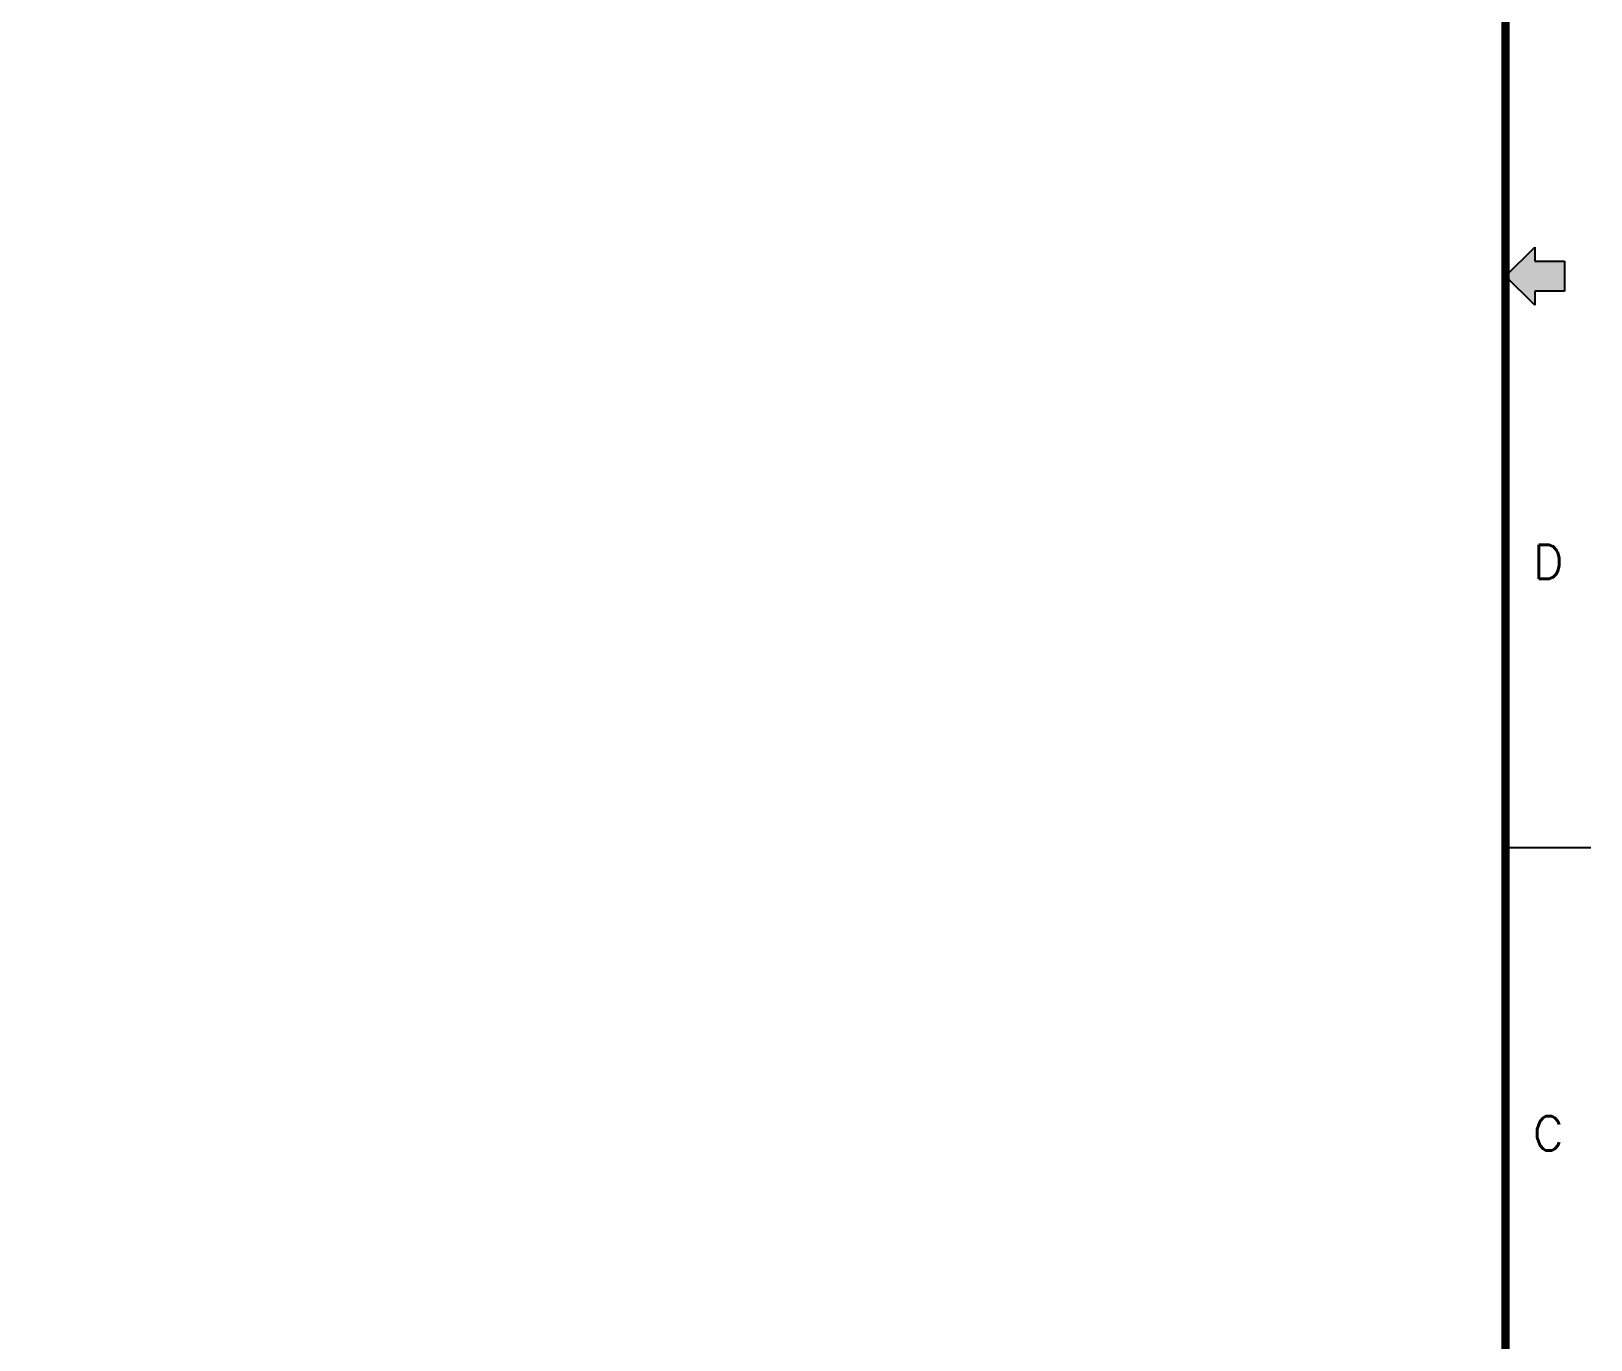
# Model space of a CAD drawing. Header units: millimetres. Extents: x 162 to 582, y 91 to 388.
# Drawn here: x 473.9 to 565.3, y 177.5 to 254.2 of the extents above; entities that cross this region are included whole.
import ezdxf

# ---------------------------------------------------------------- set-up
doc = ezdxf.new("R2010")
doc.units = ezdxf.units.MM
doc.layers.add('0_Title Block', color=7, linetype='Continuous')
doc.styles.get("Standard").update_dxf_attribs({"font": 'txt.shx', "bigfont": 'bigfont.shx'})

# ---------------------------------------------------------------- blocks, each defined once
blk = doc.blocks.new('GE&DAEWOO_TEMPLATE')
h = blk.add_hatch(color=0)
h.dxf.hatch_style = 1
h.paths.add_polyline_path([(401.956, 147.621), (401.956, 148.5), (401.956, 149.379), (400.217, 149.379), (400.217, 150.207), (398.5, 148.5), (400.217, 146.793), (400.217, 147.621)])
at = {"color": 0}
for p, q in [((398.5, 161.47), (398.5, 116.312)), ((398.5, 148.5), (400.217, 150.207)), ((400.217, 150.207), (400.217, 149.379)), ((400.217, 149.379), (401.956, 149.379)), ((401.956, 149.379), (401.956, 147.621)), ((400.217, 146.793), (398.5, 148.5)), ((401.956, 147.621), (400.217, 147.621)), ((400.217, 147.621), (400.217, 146.793)), ((398.5, 115), (403.5, 115))]:
    blk.add_line(p, q, dxfattribs=at)
at = {"color": 0, "ltscale": 10, "const_width": 0.5}
blk.add_lwpolyline([(21.5, 282.5), (398.5, 282.5), (398.5, 14.5), (21.5, 14.5)], close=True, dxfattribs=at)
at = {"color": 0, "char_height": 2, "attachment_point": 5}
for s, insert in [('D', (401, 131.75)), ('C', (401, 98.25))]:
    blk.add_mtext(s, dxfattribs=dict(at, insert=insert))

msp = doc.modelspace()

# ---------------------------------------------------------------- block references
at = {"layer": '0_Title Block'}
msp.add_blockref('GE&DAEWOO_TEMPLATE', (161.831, 91.344), dxfattribs=at)

doc.saveas('drawing.dxf')
